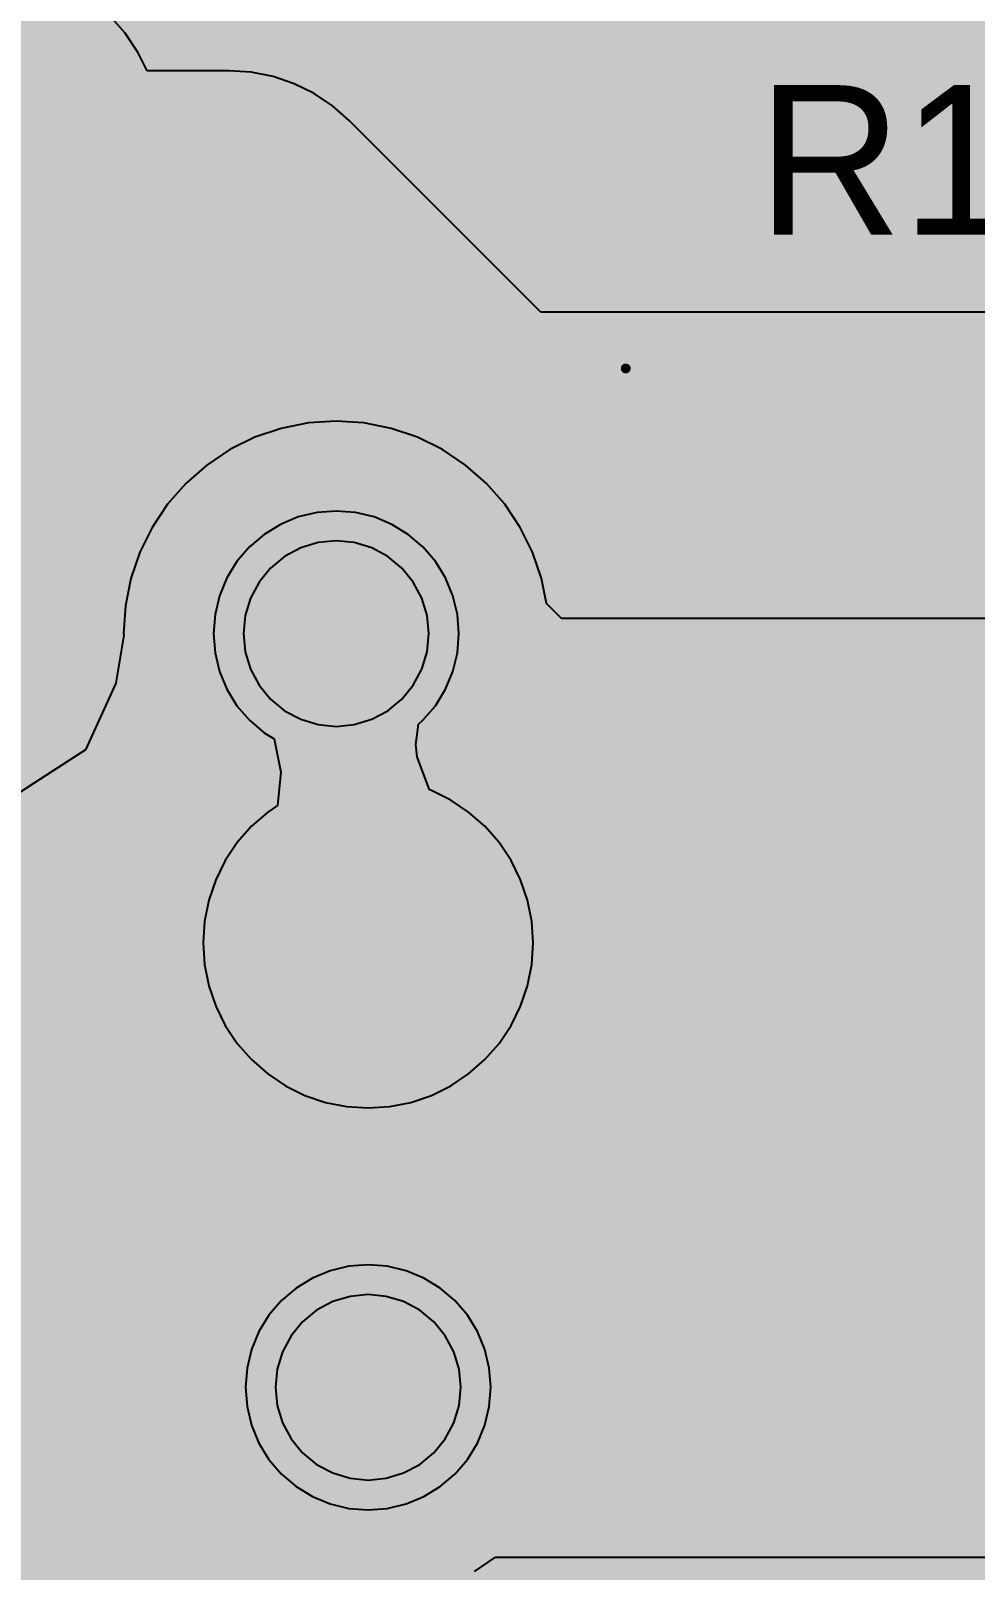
# Model space of a CAD drawing. Header units: millimetres. Extents: x 5.97 to 14.78, y 3.86 to 11.35.
# Drawn here: x 11.4024 to 11.5916, y 6.9883 to 7.2969 of the extents above; entities that cross this region are included whole.
import ezdxf

# ---------------------------------------------------------------- set-up
doc = ezdxf.new("R2010")
doc.units = ezdxf.units.MM
doc.header["$MEASUREMENT"] = 0
for name, color, linetype in [('BottomLayer', 5, 'Continuous'), ('Mechanical13', 56, 'Continuous'), ('Mechanical15', 56, 'Continuous'), ('Mechanical2', 216, 'Continuous'), ('MidLayer1', 16, 'Continuous'), ('MidLayer2', 76, 'Continuous'), ('MultiLayer', 9, 'Continuous'), ('TopLayer', 1, 'Continuous'), ('TopOverlay', 2, 'Continuous'), ('TopPaste', 8, 'Continuous'), ('TopSolder', 216, 'Continuous')]:
    doc.layers.add(name, color=color, linetype=linetype)

# ---------------------------------------------------------------- blocks, each defined once
blk = doc.blocks.new('TQG144_M_139')
at = {"layer": 'Mechanical15', "const_width": 0.00197}
blk.add_lwpolyline([(-0.47835, 0.47835), (-0.47835, -0.47835)], dxfattribs=at)
blk = doc.blocks.new('0603R_8CV_237')
at = {"layer": 'Mechanical13', "const_width": 0.00394}
for points in [[(-0.03346, 0.12992), (-0.03346, 0.12303)], [(0.03346, 0.12992), (-0.03346, 0.12992)], [(0.03346, 0.12992), (0.03346, 0.12303)], [(-0.03346, 0.09744), (-0.03346, 0.09154)], [(0.03346, 0.09744), (0.03346, 0.09154)], [(-0.03346, 0.06594), (-0.03346, 0.06004)], [(0.03346, 0.06594), (0.03346, 0.06004)], [(-0.03346, 0.03445), (-0.03346, 0.02854)], [(0.03346, 0.03445), (0.03346, 0.02854)], [(-0.03346, 0.00295), (-0.03346, -0.00295)], [(0.03346, 0.00295), (0.03346, -0.00295)], [(-0.03346, -0.02854), (-0.03346, -0.03445)], [(0.03346, -0.02854), (0.03346, -0.03445)], [(-0.03346, -0.06004), (-0.03346, -0.06594)], [(0.03346, -0.06004), (0.03346, -0.06594)], [(-0.03346, -0.09154), (-0.03346, -0.09744)], [(0.03346, -0.09154), (0.03346, -0.09744)], [(-0.03346, -0.12303), (-0.03346, -0.12992)], [(0.03346, -0.12303), (0.03346, -0.12992)], [(0.03346, -0.12992), (-0.03346, -0.12992)]]:
    blk.add_lwpolyline(points, dxfattribs=at)
at = {"layer": 'Mechanical13', "const_width": 0.00197}
for points in [[(-0.03445, 0.12992, 1), (-0.03248, 0.12992, 1)], [(-0.03445, 0.12992, 1), (-0.03248, 0.12992, 1)], [(0.03248, 0.12992, 1), (0.03445, 0.12992, 1)], [(0.03248, 0.12992, 1), (0.03445, 0.12992, 1)], [(-0.03445, 0.12303, 1), (-0.03248, 0.12303, 1)], [(-0.03445, 0.12303, 1), (-0.03248, 0.12303, 1)], [(0.03248, 0.12303, 1), (0.03445, 0.12303, 1)], [(0.03248, 0.12303, 1), (0.03445, 0.12303, 1)], [(-0.03445, 0.09744, 1), (-0.03248, 0.09744, 1)], [(-0.03445, 0.09744, 1), (-0.03248, 0.09744, 1)], [(0.03248, 0.09744, 1), (0.03445, 0.09744, 1)], [(0.03248, 0.09744, 1), (0.03445, 0.09744, 1)], [(-0.03445, 0.09154, 1), (-0.03248, 0.09154, 1)], [(-0.03445, 0.09154, 1), (-0.03248, 0.09154, 1)], [(0.03248, 0.09154, 1), (0.03445, 0.09154, 1)], [(0.03248, 0.09154, 1), (0.03445, 0.09154, 1)], [(-0.03445, 0.06594, 1), (-0.03248, 0.06594, 1)], [(-0.03445, 0.06594, 1), (-0.03248, 0.06594, 1)], [(0.03248, 0.06594, 1), (0.03445, 0.06594, 1)], [(0.03248, 0.06594, 1), (0.03445, 0.06594, 1)], [(-0.03445, 0.06004, 1), (-0.03248, 0.06004, 1)], [(-0.03445, 0.06004, 1), (-0.03248, 0.06004, 1)], [(0.03248, 0.06004, 1), (0.03445, 0.06004, 1)], [(0.03248, 0.06004, 1), (0.03445, 0.06004, 1)], [(-0.03445, 0.03445, 1), (-0.03248, 0.03445, 1)], [(-0.03445, 0.03445, 1), (-0.03248, 0.03445, 1)], [(0.03248, 0.03445, 1), (0.03445, 0.03445, 1)], [(0.03248, 0.03445, 1), (0.03445, 0.03445, 1)], [(-0.03445, 0.02854, 1), (-0.03248, 0.02854, 1)], [(-0.03445, 0.02854, 1), (-0.03248, 0.02854, 1)], [(0.03248, 0.02854, 1), (0.03445, 0.02854, 1)], [(0.03248, 0.02854, 1), (0.03445, 0.02854, 1)], [(-0.03445, 0.00295, 1), (-0.03248, 0.00295, 1)], [(-0.03445, 0.00295, 1), (-0.03248, 0.00295, 1)], [(0.03248, 0.00295, 1), (0.03445, 0.00295, 1)], [(0.03248, 0.00295, 1), (0.03445, 0.00295, 1)], [(-0.03445, -0.00295, 1), (-0.03248, -0.00295, 1)], [(-0.03445, -0.00295, 1), (-0.03248, -0.00295, 1)], [(0.03248, -0.00295, 1), (0.03445, -0.00295, 1)], [(0.03248, -0.00295, 1), (0.03445, -0.00295, 1)], [(-0.03445, -0.02854, 1), (-0.03248, -0.02854, 1)], [(-0.03445, -0.02854, 1), (-0.03248, -0.02854, 1)], [(0.03248, -0.02854, 1), (0.03445, -0.02854, 1)], [(0.03248, -0.02854, 1), (0.03445, -0.02854, 1)], [(-0.03445, -0.03445, 1), (-0.03248, -0.03445, 1)], [(-0.03445, -0.03445, 1), (-0.03248, -0.03445, 1)], [(0.03248, -0.03445, 1), (0.03445, -0.03445, 1)], [(0.03248, -0.03445, 1), (0.03445, -0.03445, 1)], [(-0.03445, -0.06004, 1), (-0.03248, -0.06004, 1)], [(-0.03445, -0.06004, 1), (-0.03248, -0.06004, 1)], [(0.03248, -0.06004, 1), (0.03445, -0.06004, 1)], [(0.03248, -0.06004, 1), (0.03445, -0.06004, 1)], [(-0.03445, -0.06594, 1), (-0.03248, -0.06594, 1)], [(-0.03445, -0.06594, 1), (-0.03248, -0.06594, 1)], [(0.03248, -0.06594, 1), (0.03445, -0.06594, 1)], [(0.03248, -0.06594, 1), (0.03445, -0.06594, 1)], [(-0.03445, -0.09154, 1), (-0.03248, -0.09154, 1)], [(-0.03445, -0.09154, 1), (-0.03248, -0.09154, 1)], [(0.03248, -0.09154, 1), (0.03445, -0.09154, 1)], [(0.03248, -0.09154, 1), (0.03445, -0.09154, 1)], [(-0.03445, -0.09744, 1), (-0.03248, -0.09744, 1)], [(-0.03445, -0.09744, 1), (-0.03248, -0.09744, 1)], [(0.03248, -0.09744, 1), (0.03445, -0.09744, 1)], [(0.03248, -0.09744, 1), (0.03445, -0.09744, 1)], [(-0.03445, -0.12303, 1), (-0.03248, -0.12303, 1)], [(-0.03445, -0.12303, 1), (-0.03248, -0.12303, 1)], [(0.03248, -0.12303, 1), (0.03445, -0.12303, 1)], [(0.03248, -0.12303, 1), (0.03445, -0.12303, 1)], [(-0.03445, -0.12992, 1), (-0.03248, -0.12992, 1)], [(-0.03445, -0.12992, 1), (-0.03248, -0.12992, 1)], [(0.03248, -0.12992, 1), (0.03445, -0.12992, 1)], [(0.03248, -0.12992, 1), (0.03445, -0.12992, 1)]]:
    blk.add_lwpolyline(points, format="xyb", close=True, dxfattribs=at)
at = {"layer": 'Mechanical13', "const_width": 0.00394}
for points in [[(-0.03346, 0.12303, -1), (-0.03346, 0.09744)], [(0.03346, 0.09744, -1), (0.03346, 0.12303)], [(-0.03346, 0.09154, -1), (-0.03346, 0.06594)], [(0.03346, 0.06594, -1), (0.03346, 0.09154)], [(-0.03346, 0.06004, -1), (-0.03346, 0.03445)], [(0.03346, 0.03445, -1), (0.03346, 0.06004)], [(-0.03346, 0.02854, -1), (-0.03346, 0.00295)], [(0.03346, 0.00295, -1), (0.03346, 0.02854)], [(-0.03346, -0.00295, -1), (-0.03346, -0.02854)], [(0.03346, -0.02854, -1), (0.03346, -0.00295)], [(-0.03346, -0.03445, -1), (-0.03346, -0.06004)], [(0.03346, -0.06004, -1), (0.03346, -0.03445)], [(-0.03346, -0.06594, -1), (-0.03346, -0.09154)], [(0.03346, -0.09154, -1), (0.03346, -0.06594)], [(-0.03346, -0.09744, -1), (-0.03346, -0.12303)], [(0.03346, -0.12303, -1), (0.03346, -0.09744)]]:
    blk.add_lwpolyline(points, format="xyb", dxfattribs=at)
at = {"layer": 'Mechanical15'}
for points, const_width in [([(-0.06339, 0.13976), (-0.06339, -0.13976)], 0.00197), ([(0.06339, 0.13976), (-0.06339, 0.13976)], 0.00197), ([(0.06339, 0.13976), (0.06339, -0.13976)], 0.00197), ([(0, 0.01969), (0, -0.01969)], 0.00394), ([(0.01969, 0), (-0.01969, 0)], 0.00394), ([(0.06339, -0.13976), (-0.06339, -0.13976)], 0.00197)]:
    blk.add_lwpolyline(points, dxfattribs=dict(at, const_width=const_width))
for points, const_width in [([(-0.06388, 0.13976, 1), (-0.06289, 0.13976, 1)], 0.000984), ([(-0.06388, 0.13976, 1), (-0.06289, 0.13976, 1)], 0.000984), ([(0.06289, 0.13976, 1), (0.06388, 0.13976, 1)], 0.000984), ([(0.06289, 0.13976, 1), (0.06388, 0.13976, 1)], 0.000984), ([(-0.00098, 0.01969, 1), (0.00098, 0.01969, 1)], 0.00197), ([(-0.02067, 0, 1), (-0.0187, 0, 1)], 0.00197), ([(0.0187, 0, 1), (0.02067, 0, 1)], 0.00197), ([(-0.00098, -0.01969, 1), (0.00098, -0.01969, 1)], 0.00197), ([(-0.06388, -0.13976, 1), (-0.06289, -0.13976, 1)], 0.000984), ([(-0.06388, -0.13976, 1), (-0.06289, -0.13976, 1)], 0.000984), ([(0.06289, -0.13976, 1), (0.06388, -0.13976, 1)], 0.000984), ([(0.06289, -0.13976, 1), (0.06388, -0.13976, 1)], 0.000984)]:
    blk.add_lwpolyline(points, format="xyb", close=True, dxfattribs=dict(at, const_width=const_width))
at = {"layer": 'TopLayer'}
for points in [[(-0.0128, 0.09941), (-0.0128, 0.12106), (-0.05413, 0.09941), (-0.05413, 0.12106)], [(0.05413, 0.09941), (0.05413, 0.12106), (0.0128, 0.09941), (0.0128, 0.12106)], [(-0.0128, 0.06791), (-0.0128, 0.08957), (-0.05413, 0.06791), (-0.05413, 0.08957)], [(0.05413, 0.06791), (0.05413, 0.08957), (0.0128, 0.06791), (0.0128, 0.08957)], [(-0.0128, 0.03642), (-0.0128, 0.05807), (-0.05413, 0.03642), (-0.05413, 0.05807)], [(0.05413, 0.03642), (0.05413, 0.05807), (0.0128, 0.03642), (0.0128, 0.05807)], [(-0.0128, 0.00492), (-0.0128, 0.02657), (-0.05413, 0.00492), (-0.05413, 0.02657)], [(0.05413, 0.00492), (0.05413, 0.02657), (0.0128, 0.00492), (0.0128, 0.02657)], [(-0.0128, -0.02657), (-0.0128, -0.00492), (-0.05413, -0.02657), (-0.05413, -0.00492)], [(0.05413, -0.02657), (0.05413, -0.00492), (0.0128, -0.02657), (0.0128, -0.00492)], [(-0.0128, -0.05807), (-0.0128, -0.03642), (-0.05413, -0.05807), (-0.05413, -0.03642)], [(0.05413, -0.05807), (0.05413, -0.03642), (0.0128, -0.05807), (0.0128, -0.03642)], [(-0.0128, -0.08957), (-0.0128, -0.06791), (-0.05413, -0.08957), (-0.05413, -0.06791)], [(0.05413, -0.08957), (0.05413, -0.06791), (0.0128, -0.08957), (0.0128, -0.06791)], [(-0.0128, -0.12106), (-0.0128, -0.09941), (-0.05413, -0.12106), (-0.05413, -0.09941)], [(0.05413, -0.12106), (0.05413, -0.09941), (0.0128, -0.12106), (0.0128, -0.09941)]]:
    blk.add_solid(points, dxfattribs=at)
at = {"layer": 'TopOverlay', "const_width": 0.00394}
for points in [[(-0.06299, 0.12992), (-0.06339, 0.12953)], [(-0.06339, 0.12953), (-0.06339, -0.12992)], [(-0.03346, 0.12992), (-0.06299, 0.12992)], [(0.03346, 0.12992), (-0.03346, 0.12992)], [(0.06299, 0.12992), (0.03346, 0.12992)], [(0.06299, 0.12992), (0.06299, -0.12992)], [(-0.03346, -0.12992), (-0.06339, -0.12992)], [(0.03346, -0.12992), (-0.03346, -0.12992)], [(0.06299, -0.12992), (0.03346, -0.12992)]]:
    blk.add_lwpolyline(points, dxfattribs=at)
at = {"layer": 'TopOverlay', "const_width": 0.00197}
for points in [[(-0.06437, 0.12953, 1), (-0.0624, 0.12953, 1)], [(-0.06437, 0.12953, 1), (-0.0624, 0.12953, 1)], [(-0.06398, 0.12992, 1), (-0.06201, 0.12992, 1)], [(-0.06398, 0.12992, 1), (-0.06201, 0.12992, 1)], [(-0.03445, 0.12992, 1), (-0.03248, 0.12992, 1)], [(-0.03445, 0.12992, 1), (-0.03248, 0.12992, 1)], [(0.03248, 0.12992, 1), (0.03445, 0.12992, 1)], [(0.03248, 0.12992, 1), (0.03445, 0.12992, 1)], [(0.06201, 0.12992, 1), (0.06398, 0.12992, 1)], [(0.06201, 0.12992, 1), (0.06398, 0.12992, 1)], [(-0.06437, -0.12992, 1), (-0.0624, -0.12992, 1)], [(-0.06437, -0.12992, 1), (-0.0624, -0.12992, 1)], [(-0.03445, -0.12992, 1), (-0.03248, -0.12992, 1)], [(-0.03445, -0.12992, 1), (-0.03248, -0.12992, 1)], [(0.03248, -0.12992, 1), (0.03445, -0.12992, 1)], [(0.03248, -0.12992, 1), (0.03445, -0.12992, 1)], [(0.06201, -0.12992, 1), (0.06398, -0.12992, 1)], [(0.06201, -0.12992, 1), (0.06398, -0.12992, 1)]]:
    blk.add_lwpolyline(points, format="xyb", close=True, dxfattribs=at)
at = {"layer": 'TopPaste'}
for points in [[(-0.0098, 0.09641), (-0.0098, 0.12406), (-0.05713, 0.09641), (-0.05713, 0.12406)], [(0.05713, 0.09641), (0.05713, 0.12406), (0.0098, 0.09641), (0.0098, 0.12406)], [(-0.0098, 0.06491), (-0.0098, 0.09257), (-0.05713, 0.06491), (-0.05713, 0.09257)], [(0.05713, 0.06491), (0.05713, 0.09257), (0.0098, 0.06491), (0.0098, 0.09257)], [(-0.0098, 0.03342), (-0.0098, 0.06107), (-0.05713, 0.03342), (-0.05713, 0.06107)], [(0.05713, 0.03342), (0.05713, 0.06107), (0.0098, 0.03342), (0.0098, 0.06107)], [(-0.0098, 0.00192), (-0.0098, 0.02957), (-0.05713, 0.00192), (-0.05713, 0.02957)], [(0.05713, 0.00192), (0.05713, 0.02957), (0.0098, 0.00192), (0.0098, 0.02957)], [(-0.0098, -0.02957), (-0.0098, -0.00192), (-0.05713, -0.02957), (-0.05713, -0.00192)], [(0.05713, -0.02957), (0.05713, -0.00192), (0.0098, -0.02957), (0.0098, -0.00192)], [(-0.0098, -0.06107), (-0.0098, -0.03342), (-0.05713, -0.06107), (-0.05713, -0.03342)], [(0.05713, -0.06107), (0.05713, -0.03342), (0.0098, -0.06107), (0.0098, -0.03342)], [(-0.0098, -0.09257), (-0.0098, -0.06491), (-0.05713, -0.09257), (-0.05713, -0.06491)], [(0.05713, -0.09257), (0.05713, -0.06491), (0.0098, -0.09257), (0.0098, -0.06491)], [(-0.0098, -0.12406), (-0.0098, -0.09641), (-0.05713, -0.12406), (-0.05713, -0.09641)], [(0.05713, -0.12406), (0.05713, -0.09641), (0.0098, -0.12406), (0.0098, -0.09641)]]:
    blk.add_solid(points, dxfattribs=at)
at = {"layer": 'TopSolder'}
for points in [[(-0.0103, 0.09691), (-0.0103, 0.12356), (-0.05663, 0.09691), (-0.05663, 0.12356)], [(0.05663, 0.09691), (0.05663, 0.12356), (0.0103, 0.09691), (0.0103, 0.12356)], [(-0.0103, 0.06541), (-0.0103, 0.09207), (-0.05663, 0.06541), (-0.05663, 0.09207)], [(0.05663, 0.06541), (0.05663, 0.09207), (0.0103, 0.06541), (0.0103, 0.09207)], [(-0.0103, 0.03392), (-0.0103, 0.06057), (-0.05663, 0.03392), (-0.05663, 0.06057)], [(0.05663, 0.03392), (0.05663, 0.06057), (0.0103, 0.03392), (0.0103, 0.06057)], [(-0.0103, 0.00242), (-0.0103, 0.02907), (-0.05663, 0.00242), (-0.05663, 0.02907)], [(0.05663, 0.00242), (0.05663, 0.02907), (0.0103, 0.00242), (0.0103, 0.02907)], [(-0.0103, -0.02907), (-0.0103, -0.00242), (-0.05663, -0.02907), (-0.05663, -0.00242)], [(0.05663, -0.02907), (0.05663, -0.00242), (0.0103, -0.02907), (0.0103, -0.00242)], [(-0.0103, -0.06057), (-0.0103, -0.03392), (-0.05663, -0.06057), (-0.05663, -0.03392)], [(0.05663, -0.06057), (0.05663, -0.03392), (0.0103, -0.06057), (0.0103, -0.03392)], [(-0.0103, -0.09207), (-0.0103, -0.06541), (-0.05663, -0.09207), (-0.05663, -0.06541)], [(0.05663, -0.09207), (0.05663, -0.06541), (0.0103, -0.09207), (0.0103, -0.06541)], [(-0.0103, -0.12356), (-0.0103, -0.09691), (-0.05663, -0.12356), (-0.05663, -0.09691)], [(0.05663, -0.12356), (0.05663, -0.09691), (0.0103, -0.12356), (0.0103, -0.09691)]]:
    blk.add_solid(points, dxfattribs=at)

msp = doc.modelspace()

# ---------------------------------------------------------------- linework, layer by layer
at = {"layer": 'BottomLayer'}
for p, q in [((11.45257, 7.2172), (11.44729, 7.21541)), ((11.45803, 7.21829), (11.45257, 7.2172)), ((11.46359, 7.21865), (11.45803, 7.21829)), ((11.46915, 7.21829), (11.46359, 7.21865)), ((11.47462, 7.2172), (11.46915, 7.21829)), ((11.47989, 7.21541), (11.47462, 7.2172)), ((11.44729, 7.21541), (11.4423, 7.21295)), ((11.48489, 7.21295), (11.47989, 7.21541)), ((11.4423, 7.21295), (11.43766, 7.20985)), ((11.48952, 7.20985), (11.48489, 7.21295)), ((11.43766, 7.20985), (11.43348, 7.20618)), ((11.49371, 7.20618), (11.48952, 7.20985)), ((11.43348, 7.20618), (11.4298, 7.20199)), ((11.49738, 7.20199), (11.49371, 7.20618)), ((11.4298, 7.20199), (11.42671, 7.19736)), ((11.50048, 7.19736), (11.49738, 7.20199)), ((11.42671, 7.19736), (11.42424, 7.19236)), ((11.50294, 7.19236), (11.50048, 7.19736)), ((11.42424, 7.19236), (11.42245, 7.18709)), ((11.50473, 7.18709), (11.50294, 7.19236)), ((11.42245, 7.18709), (11.42137, 7.18162)), ((11.50572, 7.18212), (11.50473, 7.18709)), ((11.42137, 7.18162), (11.421, 7.17606)), ((11.50877, 7.17907), (11.50572, 7.18212)), ((11.92, 7.17907), (11.50877, 7.17907)), ((11.42102, 7.17573), (11.41941, 7.16616)), ((11.421, 7.17606), (11.42101, 7.17587)), ((11.42101, 7.17587), (11.42102, 7.17573)), ((11.41941, 7.16616), (11.41338, 7.15277)), ((11.41338, 7.15277), (11.40314, 7.14617)), ((11.40314, 7.14617), (11.3991, 7.14348)), ((11.4913, 6.98811), (11.4955, 6.99093)), ((11.4955, 6.99093), (11.755, 6.99093))]:
    msp.add_line(p, q, dxfattribs=at)
for points, const_width in [([(11.45734, 7.17606, 1), (11.46984, 7.17606, 1)], 0.0125), ([(11.46159, 7.17606, 1), (11.46559, 7.17606, 1)], 0.004), ([(11.49266, 7.145, 1), (11.49666, 7.145, 1)], 0.004), ([(11.49266, 7.145, 1), (11.49666, 7.145, 1)], 0.004), ([(11.463, 7.11406, 1), (11.477, 7.11406, 1)], 0.014), ([(11.41818, 7.11406, 1), (11.42518, 7.11406, 1)], 0.007), ([(11.41818, 7.11406, 1), (11.42518, 7.11406, 1)], 0.007), ([(11.4665, 7.11406, 1), (11.4735, 7.11406, 1)], 0.007), ([(11.46375, 7.025, 1), (11.47625, 7.025, 1)], 0.0125), ([(11.468, 7.025, 1), (11.472, 7.025, 1)], 0.004)]:
    msp.add_lwpolyline(points, format="xyb", close=True, dxfattribs=dict(at, const_width=const_width))
for points, const_width in [([(11.46359, 7.17606), (11.49466, 7.145)], 0.008), ([(11.49466, 7.145), (11.92, 7.145)], 0.008), ([(11.32557, 7.01795), (11.42168, 7.11406)], 0.014), ([(11.42168, 7.11406), (11.47, 7.11406)], 0.014), ([(11.47, 7.025), (11.755, 7.025)], 0.008)]:
    msp.add_lwpolyline(points, dxfattribs=dict(at, const_width=const_width))
at = {"layer": 'Mechanical2'}
for points in [[(10.99, 6.54024), (11.93779, 6.54024), (10.99, 7.31977), (11.93779, 7.31977)], [(11.33, 6.596), (11.73, 6.596), (11.33, 7.14), (11.73, 7.14)]]:
    msp.add_solid(points, dxfattribs=at)
at = {"layer": 'MidLayer1'}
for p, q in [((11.45648, 7.19324), (11.45326, 7.19152)), ((11.45997, 7.1943), (11.45648, 7.19324)), ((11.46359, 7.19465), (11.45997, 7.1943)), ((11.46722, 7.1943), (11.46359, 7.19465)), ((11.47071, 7.19324), (11.46722, 7.1943)), ((11.47392, 7.19152), (11.47071, 7.19324)), ((11.45045, 7.18921), (11.44814, 7.18639)), ((11.45326, 7.19152), (11.45045, 7.18921)), ((11.47674, 7.18921), (11.47392, 7.19152)), ((11.47905, 7.18639), (11.47674, 7.18921)), ((11.44814, 7.18639), (11.44642, 7.18318)), ((11.48077, 7.18318), (11.47905, 7.18639)), ((11.44642, 7.18318), (11.44536, 7.17969)), ((11.48182, 7.17969), (11.48077, 7.18318)), ((11.44536, 7.17969), (11.445, 7.17606)), ((11.48218, 7.17606), (11.48182, 7.17969)), ((11.445, 7.17606), (11.44536, 7.17244)), ((11.48182, 7.17244), (11.48218, 7.17606)), ((11.44536, 7.17244), (11.44642, 7.16895)), ((11.48077, 7.16895), (11.48182, 7.17244)), ((11.44642, 7.16895), (11.44814, 7.16574)), ((11.47905, 7.16574), (11.48077, 7.16895)), ((11.44814, 7.16574), (11.45045, 7.16292)), ((11.47674, 7.16292), (11.47905, 7.16574)), ((11.45045, 7.16292), (11.45326, 7.16061)), ((11.47392, 7.16061), (11.47674, 7.16292)), ((11.45326, 7.16061), (11.45648, 7.15889)), ((11.45648, 7.15889), (11.45997, 7.15783)), ((11.46722, 7.15783), (11.47071, 7.15889)), ((11.47071, 7.15889), (11.47392, 7.16061)), ((11.45997, 7.15783), (11.46359, 7.15747)), ((11.46359, 7.15747), (11.46722, 7.15783)), ((11.46289, 7.04217), (11.45967, 7.04046)), ((11.46637, 7.04323), (11.46289, 7.04217)), ((11.47, 7.04359), (11.46637, 7.04323)), ((11.47363, 7.04323), (11.47, 7.04359)), ((11.47711, 7.04217), (11.47363, 7.04323)), ((11.48033, 7.04046), (11.47711, 7.04217)), ((11.45686, 7.03814), (11.45454, 7.03533)), ((11.45967, 7.04046), (11.45686, 7.03814)), ((11.48314, 7.03814), (11.48033, 7.04046)), ((11.48546, 7.03533), (11.48314, 7.03814)), ((11.45454, 7.03533), (11.45283, 7.03211)), ((11.48717, 7.03211), (11.48546, 7.03533)), ((11.45283, 7.03211), (11.45177, 7.02863)), ((11.48823, 7.02863), (11.48717, 7.03211)), ((11.45177, 7.02863), (11.45141, 7.025)), ((11.48859, 7.025), (11.48823, 7.02863)), ((11.45141, 7.025), (11.45177, 7.02137)), ((11.48823, 7.02137), (11.48859, 7.025)), ((11.45177, 7.02137), (11.45283, 7.01789)), ((11.48717, 7.01789), (11.48823, 7.02137)), ((11.45283, 7.01789), (11.45454, 7.01467)), ((11.48546, 7.01467), (11.48717, 7.01789)), ((11.45454, 7.01467), (11.45686, 7.01186)), ((11.48314, 7.01186), (11.48546, 7.01467)), ((11.45686, 7.01186), (11.45967, 7.00954)), ((11.48033, 7.00954), (11.48314, 7.01186)), ((11.45967, 7.00954), (11.46289, 7.00783)), ((11.46289, 7.00783), (11.46637, 7.00677)), ((11.47363, 7.00677), (11.47711, 7.00783)), ((11.47711, 7.00783), (11.48033, 7.00954)), ((11.46637, 7.00677), (11.47, 7.00641)), ((11.47, 7.00641), (11.47363, 7.00677))]:
    msp.add_line(p, q, dxfattribs=at)
for points, const_width in [([(11.45734, 7.17606, 1), (11.46984, 7.17606, 1)], 0.0125), ([(11.4595, 7.11406, 1), (11.4805, 7.11406, 1)], 0.021), ([(11.46375, 7.025, 1), (11.47625, 7.025, 1)], 0.0125)]:
    msp.add_lwpolyline(points, format="xyb", close=True, dxfattribs=dict(at, const_width=const_width))
at = {"layer": 'MidLayer2'}
for p, q in [((11.456, 7.19944), (11.45244, 7.19796)), ((11.45975, 7.20034), (11.456, 7.19944)), ((11.46359, 7.20064), (11.45975, 7.20034)), ((11.46744, 7.20034), (11.46359, 7.20064)), ((11.47119, 7.19944), (11.46744, 7.20034)), ((11.47475, 7.19796), (11.47119, 7.19944)), ((11.44915, 7.19595), (11.44621, 7.19344)), ((11.45244, 7.19796), (11.44915, 7.19595)), ((11.47804, 7.19595), (11.47475, 7.19796)), ((11.48097, 7.19344), (11.47804, 7.19595)), ((11.44621, 7.19344), (11.44371, 7.19051)), ((11.48347, 7.19051), (11.48097, 7.19344)), ((11.44371, 7.19051), (11.4417, 7.18722)), ((11.48549, 7.18722), (11.48347, 7.19051)), ((11.4417, 7.18722), (11.44022, 7.18366)), ((11.48697, 7.18366), (11.48549, 7.18722)), ((11.44022, 7.18366), (11.43932, 7.17991)), ((11.48787, 7.17991), (11.48697, 7.18366)), ((11.43932, 7.17991), (11.43902, 7.17606)), ((11.48817, 7.17606), (11.48787, 7.17991)), ((11.43902, 7.17606), (11.43932, 7.17222)), ((11.48787, 7.17222), (11.48817, 7.17606)), ((11.43932, 7.17222), (11.44022, 7.16847)), ((11.48697, 7.16847), (11.48787, 7.17222)), ((11.44022, 7.16847), (11.4417, 7.16491)), ((11.48549, 7.16491), (11.48697, 7.16847)), ((11.4417, 7.16491), (11.44371, 7.16162)), ((11.48347, 7.16162), (11.48549, 7.16491)), ((11.44371, 7.16162), (11.44621, 7.15869)), ((11.48097, 7.15869), (11.48347, 7.16162)), ((11.44621, 7.15869), (11.44915, 7.15618)), ((11.48009, 7.15793), (11.48097, 7.15869)), ((11.44915, 7.15618), (11.45116, 7.15495)), ((11.47956, 7.15381), (11.48009, 7.15793)), ((11.45116, 7.15495), (11.45248, 7.14831)), ((11.47984, 7.15135), (11.47956, 7.15381)), ((11.48232, 7.14473), (11.47984, 7.15135)), ((11.45248, 7.14831), (11.45182, 7.1416)), ((11.48266, 7.14461), (11.48232, 7.14473)), ((11.48654, 7.1427), (11.48266, 7.14461)), ((11.44987, 7.1403), (11.44662, 7.13745)), ((11.45182, 7.1416), (11.44987, 7.1403)), ((11.49013, 7.1403), (11.48654, 7.1427)), ((11.49338, 7.13745), (11.49013, 7.1403)), ((11.44662, 7.13745), (11.44376, 7.13419)), ((11.49624, 7.13419), (11.49338, 7.13745)), ((11.44376, 7.13419), (11.44136, 7.1306)), ((11.49864, 7.1306), (11.49624, 7.13419)), ((11.44136, 7.1306), (11.43945, 7.12672)), ((11.50055, 7.12672), (11.49864, 7.1306)), ((11.43945, 7.12672), (11.43806, 7.12262)), ((11.50194, 7.12262), (11.50055, 7.12672)), ((11.43806, 7.12262), (11.43721, 7.11838)), ((11.50279, 7.11838), (11.50194, 7.12262)), ((11.43721, 7.11838), (11.43693, 7.11406)), ((11.50307, 7.11406), (11.50279, 7.11838)), ((11.43693, 7.11406), (11.43721, 7.10974)), ((11.50279, 7.10974), (11.50307, 7.11406)), ((11.43721, 7.10974), (11.43806, 7.1055)), ((11.50194, 7.1055), (11.50279, 7.10974)), ((11.43806, 7.1055), (11.43945, 7.1014)), ((11.50055, 7.1014), (11.50194, 7.1055)), ((11.43945, 7.1014), (11.44136, 7.09753)), ((11.49864, 7.09753), (11.50055, 7.1014)), ((11.44136, 7.09753), (11.44376, 7.09393)), ((11.49624, 7.09393), (11.49864, 7.09753)), ((11.44376, 7.09393), (11.44662, 7.09068)), ((11.49338, 7.09068), (11.49624, 7.09393)), ((11.44662, 7.09068), (11.44987, 7.08782)), ((11.49013, 7.08782), (11.49338, 7.09068)), ((11.44987, 7.08782), (11.45346, 7.08542)), ((11.48654, 7.08542), (11.49013, 7.08782)), ((11.45346, 7.08542), (11.45734, 7.08351)), ((11.48266, 7.08351), (11.48654, 7.08542)), ((11.45734, 7.08351), (11.46144, 7.08212)), ((11.46144, 7.08212), (11.46568, 7.08127)), ((11.46568, 7.08127), (11.47, 7.08099)), ((11.47, 7.08099), (11.47432, 7.08127)), ((11.47432, 7.08127), (11.47856, 7.08212)), ((11.47856, 7.08212), (11.48266, 7.08351)), ((11.46241, 7.04837), (11.45884, 7.0469)), ((11.46616, 7.04927), (11.46241, 7.04837)), ((11.47, 7.04958), (11.46616, 7.04927)), ((11.47384, 7.04927), (11.47, 7.04958)), ((11.47759, 7.04837), (11.47384, 7.04927)), ((11.48116, 7.0469), (11.47759, 7.04837)), ((11.45555, 7.04488), (11.45262, 7.04238)), ((11.45884, 7.0469), (11.45555, 7.04488)), ((11.48445, 7.04488), (11.48116, 7.0469)), ((11.48738, 7.04238), (11.48445, 7.04488)), ((11.45262, 7.04238), (11.45012, 7.03945)), ((11.48988, 7.03945), (11.48738, 7.04238)), ((11.45012, 7.03945), (11.4481, 7.03616)), ((11.4919, 7.03616), (11.48988, 7.03945)), ((11.4481, 7.03616), (11.44663, 7.03259)), ((11.49337, 7.03259), (11.4919, 7.03616)), ((11.44663, 7.03259), (11.44573, 7.02884)), ((11.49427, 7.02884), (11.49337, 7.03259)), ((11.44573, 7.02884), (11.44542, 7.025)), ((11.49458, 7.025), (11.49427, 7.02884)), ((11.44542, 7.025), (11.44573, 7.02116)), ((11.49427, 7.02116), (11.49458, 7.025)), ((11.44573, 7.02116), (11.44663, 7.01741)), ((11.49337, 7.01741), (11.49427, 7.02116)), ((11.44663, 7.01741), (11.4481, 7.01384)), ((11.4919, 7.01384), (11.49337, 7.01741)), ((11.4481, 7.01384), (11.45012, 7.01055)), ((11.48988, 7.01055), (11.4919, 7.01384)), ((11.45012, 7.01055), (11.45262, 7.00762)), ((11.48738, 7.00762), (11.48988, 7.01055)), ((11.45262, 7.00762), (11.45555, 7.00512)), ((11.48445, 7.00512), (11.48738, 7.00762)), ((11.45555, 7.00512), (11.45884, 7.0031)), ((11.48116, 7.0031), (11.48445, 7.00512)), ((11.45884, 7.0031), (11.46241, 7.00163)), ((11.46241, 7.00163), (11.46616, 7.00073)), ((11.47384, 7.00073), (11.47759, 7.00163)), ((11.47759, 7.00163), (11.48116, 7.0031)), ((11.46616, 7.00073), (11.47, 7.00042)), ((11.47, 7.00042), (11.47384, 7.00073))]:
    msp.add_line(p, q, dxfattribs=at)
for points, const_width in [([(11.45734, 7.17606, 1), (11.46984, 7.17606, 1)], 0.0125), ([(11.4595, 7.11406, 1), (11.4805, 7.11406, 1)], 0.021), ([(11.46375, 7.025, 1), (11.47625, 7.025, 1)], 0.0125)]:
    msp.add_lwpolyline(points, format="xyb", close=True, dxfattribs=dict(at, const_width=const_width))
at = {"layer": 'MultiLayer'}
for points, const_width in [([(11.45734, 7.17606, 1), (11.46984, 7.17606, 1)], 0.0125), ([(11.4595, 7.11406, 1), (11.4805, 7.11406, 1)], 0.021), ([(11.46375, 7.025, 1), (11.47625, 7.025, 1)], 0.0125)]:
    msp.add_lwpolyline(points, format="xyb", close=True, dxfattribs=dict(at, const_width=const_width))
at = {"layer": 'TopLayer'}
for p, q in [((11.4213, 7.29639), (11.4182, 7.29993)), ((11.42392, 7.29248), (11.4213, 7.29639)), ((11.42569, 7.28888), (11.42392, 7.29248)), ((11.44213, 7.28888), (11.42569, 7.28888)), ((11.44658, 7.28858), (11.44213, 7.28888)), ((11.45095, 7.28772), (11.44658, 7.28858)), ((11.45517, 7.28628), (11.45095, 7.28772)), ((11.45916, 7.28431), (11.45517, 7.28628)), ((11.46287, 7.28184), (11.45916, 7.28431)), ((11.46622, 7.2789), (11.46287, 7.28184)), ((11.50461, 7.24051), (11.46622, 7.2789)), ((11.63593, 7.24051), (11.50461, 7.24051))]:
    msp.add_line(p, q, dxfattribs=at)
for points, const_width in [([(11.35732, 7.2548), (11.44213, 7.2548)], 0.008), ([(11.44213, 7.2548), (11.49725, 7.19968)], 0.008), ([(11.35732, 7.23512), (11.43919, 7.23512)], 0.008), ([(11.43919, 7.23512), (11.50611, 7.16819)], 0.008), ([(11.49725, 7.19968), (11.55154, 7.19968)], 0.008), ([(11.35732, 7.17606), (11.46359, 7.17606)], 0.008), ([(11.50611, 7.16819), (11.55154, 7.16819)], 0.008), ([(11.45586, 7.13669), (11.45923, 7.14006)], 0.008), ([(11.45923, 7.14006), (11.48839, 7.14006)], 0.008), ([(11.48839, 7.14006), (11.52325, 7.1052)], 0.008), ([(11.35732, 7.13669), (11.45586, 7.13669)], 0.008), ([(11.42048, 7.09732), (11.43722, 7.11406)], 0.01), ([(11.43722, 7.11406), (11.47, 7.11406)], 0.01), ([(11.52325, 7.1052), (11.55154, 7.1052)], 0.008), ([(11.35732, 7.09732), (11.42048, 7.09732)], 0.01), ([(11.35732, 7.07764), (11.48886, 7.07764)], 0.008), ([(11.48886, 7.07764), (11.49279, 7.0737)], 0.008), ([(11.49279, 7.0737), (11.55154, 7.0737)], 0.008), ([(11.35732, 7.05795), (11.48591, 7.05795)], 0.008), ([(11.48591, 7.05795), (11.50166, 7.0422)], 0.008), ([(11.50166, 7.0422), (11.55154, 7.0422)], 0.008), ([(11.35732, 7.03827), (11.45673, 7.03827)], 0.008), ([(11.45673, 7.03827), (11.47, 7.025)], 0.008), ([(11.46256, 7.025), (11.47, 7.025)], 0.008), ([(11.35732, 7.01858), (11.41869, 7.01858)], 0.008), ([(11.41869, 7.01858), (11.43677, 7.0005)], 0.008), ([(11.48015, 7.0005), (11.49036, 7.01071)], 0.008), ([(11.49036, 7.01071), (11.55154, 7.01071)], 0.008), ([(11.43677, 7.0005), (11.48015, 7.0005)], 0.008)]:
    msp.add_lwpolyline(points, dxfattribs=dict(at, const_width=const_width))
for points, const_width in [([(11.44013, 7.2548, 1), (11.44413, 7.2548, 1)], 0.004), ([(11.44013, 7.2548, 1), (11.44413, 7.2548, 1)], 0.004), ([(11.43719, 7.23512, 1), (11.44119, 7.23512, 1)], 0.004), ([(11.43719, 7.23512, 1), (11.44119, 7.23512, 1)], 0.004), ([(11.49525, 7.19968, 1), (11.49925, 7.19968, 1)], 0.004), ([(11.49525, 7.19968, 1), (11.49925, 7.19968, 1)], 0.004), ([(11.54954, 7.19968, 1), (11.55354, 7.19968, 1)], 0.004), ([(11.45734, 7.17606, 1), (11.46984, 7.17606, 1)], 0.0125), ([(11.46159, 7.17606, 1), (11.46559, 7.17606, 1)], 0.004), ([(11.50411, 7.16819, 1), (11.50811, 7.16819, 1)], 0.004), ([(11.50411, 7.16819, 1), (11.50811, 7.16819, 1)], 0.004), ([(11.54954, 7.16819, 1), (11.55354, 7.16819, 1)], 0.004), ([(11.45723, 7.14006, 1), (11.46123, 7.14006, 1)], 0.004), ([(11.45723, 7.14006, 1), (11.46123, 7.14006, 1)], 0.004), ([(11.48639, 7.14006, 1), (11.49039, 7.14006, 1)], 0.004), ([(11.48639, 7.14006, 1), (11.49039, 7.14006, 1)], 0.004), ([(11.45386, 7.13669, 1), (11.45786, 7.13669, 1)], 0.004), ([(11.45386, 7.13669, 1), (11.45786, 7.13669, 1)], 0.004), ([(11.463, 7.11406, 1), (11.477, 7.11406, 1)], 0.014), ([(11.43472, 7.11406, 1), (11.43972, 7.11406, 1)], 0.005), ([(11.43472, 7.11406, 1), (11.43972, 7.11406, 1)], 0.005), ([(11.4675, 7.11406, 1), (11.4725, 7.11406, 1)], 0.005), ([(11.52125, 7.1052, 1), (11.52525, 7.1052, 1)], 0.004), ([(11.52125, 7.1052, 1), (11.52525, 7.1052, 1)], 0.004), ([(11.54954, 7.1052, 1), (11.55354, 7.1052, 1)], 0.004), ([(11.41798, 7.09732, 1), (11.42298, 7.09732, 1)], 0.005), ([(11.41798, 7.09732, 1), (11.42298, 7.09732, 1)], 0.005), ([(11.48686, 7.07764, 1), (11.49086, 7.07764, 1)], 0.004), ([(11.48686, 7.07764, 1), (11.49086, 7.07764, 1)], 0.004), ([(11.49079, 7.0737, 1), (11.49479, 7.0737, 1)], 0.004), ([(11.49079, 7.0737, 1), (11.49479, 7.0737, 1)], 0.004), ([(11.54954, 7.0737, 1), (11.55354, 7.0737, 1)], 0.004), ([(11.48391, 7.05795, 1), (11.48791, 7.05795, 1)], 0.004), ([(11.48391, 7.05795, 1), (11.48791, 7.05795, 1)], 0.004), ([(11.49966, 7.0422, 1), (11.50366, 7.0422, 1)], 0.004), ([(11.49966, 7.0422, 1), (11.50366, 7.0422, 1)], 0.004), ([(11.54954, 7.0422, 1), (11.55354, 7.0422, 1)], 0.004), ([(11.45473, 7.03827, 1), (11.45873, 7.03827, 1)], 0.004), ([(11.45473, 7.03827, 1), (11.45873, 7.03827, 1)], 0.004), ([(11.46375, 7.025, 1), (11.47625, 7.025, 1)], 0.0125), ([(11.46056, 7.025, 1), (11.46456, 7.025, 1)], 0.004), ([(11.468, 7.025, 1), (11.472, 7.025, 1)], 0.004), ([(11.468, 7.025, 1), (11.472, 7.025, 1)], 0.004), ([(11.41669, 7.01858, 1), (11.42069, 7.01858, 1)], 0.004), ([(11.41669, 7.01858, 1), (11.42069, 7.01858, 1)], 0.004), ([(11.48836, 7.01071, 1), (11.49236, 7.01071, 1)], 0.004), ([(11.48836, 7.01071, 1), (11.49236, 7.01071, 1)], 0.004), ([(11.54954, 7.01071, 1), (11.55354, 7.01071, 1)], 0.004), ([(11.43477, 7.0005, 1), (11.43877, 7.0005, 1)], 0.004), ([(11.43477, 7.0005, 1), (11.43877, 7.0005, 1)], 0.004), ([(11.47815, 7.0005, 1), (11.48215, 7.0005, 1)], 0.004), ([(11.47815, 7.0005, 1), (11.48215, 7.0005, 1)], 0.004)]:
    msp.add_lwpolyline(points, format="xyb", close=True, dxfattribs=dict(at, const_width=const_width))

# ---------------------------------------------------------------- block references
at = {"rotation": 180}
for name, p in [('TQG144_M_139', (10.94, 6.93)), ('0603R_8CV_237', (11.585, 7.08945))]:
    msp.add_blockref(name, p, dxfattribs=at)

# ---------------------------------------------------------------- texts
at = {"layer": 'TopOverlay'}
msp.add_text('R10', height=0.03, dxfattribs=at).set_placement((11.548, 7.256))

doc.saveas('drawing.dxf')
